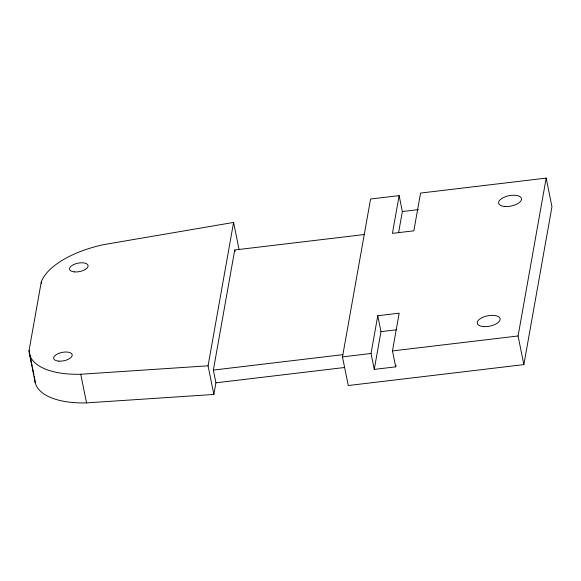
<?xml version="1.0" encoding="UTF-8"?>
<svg xmlns="http://www.w3.org/2000/svg" width="581" height="581" viewBox="0 0 581 581"><rect width="100%" height="100%" fill="white"/><g stroke="black" fill="none" stroke-linecap="round" stroke-linejoin="round"><path stroke-width="0.87" d="M32.202 366.175L29.05 350.546L41.266 281.908A72.966 33.008 -11.4 0 1 103.825 244.601L233.591 222.429L239.023 249.336M34.824 379.197A72.364 32.739 -11.4 0 0 86.533 402.894L213.859 394.448L208.078 365.805L233.591 222.429M213.859 394.448L215.929 382.814L213.358 370.082L234.731 249.975L364.134 234.557M399.14 195.615L392.422 233.366L413.846 230.817L420.564 193.066L546.176 178.106L551.95 206.749L523.859 364.614L348.259 385.53L342.485 356.887L370.576 199.022L399.14 195.615L402.35 211.535L398.602 232.603M371.048 353.48L377.766 315.73L399.191 313.181L392.473 350.931L395.683 366.843L374.258 369.4L371.048 353.48L342.485 356.887M374.258 369.4L380.976 331.649L377.766 315.73M395.683 366.843L395.995 365.086M523.859 364.614L518.085 335.971L546.176 178.106M402.35 211.535L418.414 209.618M380.976 331.649L396.148 329.841M213.358 370.082L342.761 354.671M392.473 350.931L518.085 335.971M215.929 382.814L344.431 367.512M29.05 350.546A72.364 32.739 -11.4 0 0 80.752 374.251L208.078 365.805M234.731 249.975L235.073 251.667M80.752 374.251L86.533 402.894M41.266 281.908L41.614 283.644M32.551 367.911L33.952 374.854M34.301 376.59L34.649 378.325M29.478 354.054L35.252 382.697M483.682 326.609A11.649 5.273 -11.4 0 0 500.11 318.787A11.649 5.273 -11.4 0 0 482.223 317.596A11.649 5.273 -11.4 0 0 483.682 326.609M505.005 206.495A11.649 5.273 -11.4 0 0 521.491 198.695A11.649 5.273 -11.4 0 0 503.647 197.46A11.649 5.273 -11.4 0 0 505.005 206.495M58.855 361.15A9.463 4.285 -11.4 0 0 72.218 354.802A9.463 4.285 -11.4 0 0 57.701 353.822A9.463 4.285 -11.4 0 0 58.855 361.15M74.738 271.923A9.463 4.285 -11.4 0 0 88.094 265.575A9.463 4.285 -11.4 0 0 73.576 264.595A9.463 4.285 -11.4 0 0 74.738 271.923"/></g></svg>
